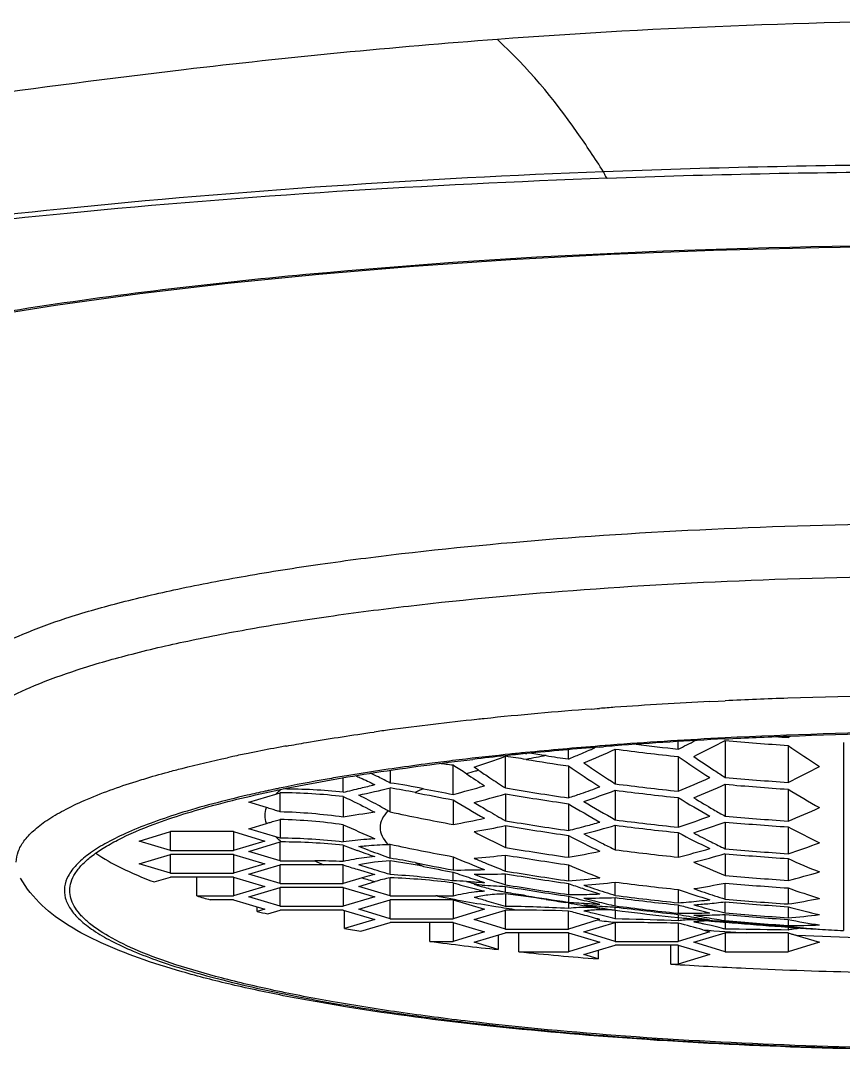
# Model space of a CAD drawing. Header units: millimetres. Extents: x 19741 to 22117, y -10160 to -6800.
# Drawn here: x 20651.3 to 20658.86, y -8841.85 to -8832.4 of the extents above; entities that cross this region are included whole.
import ezdxf

# ---------------------------------------------------------------- set-up
doc = ezdxf.new("R2010")
doc.units = ezdxf.units.MM

msp = doc.modelspace()

# ---------------------------------------------------------------- linework, layer by layer
at = {"linetype": 'Continuous'}
for p, q in [((20657.6287, -8838.6512), (20657.7056, -8838.6473)), ((20657.7056, -8838.6473), (20657.769, -8838.6443)), ((20656.5477, -8838.7195), (20656.5947, -8838.716)), ((20656.5947, -8838.716), (20656.617, -8838.7143)), ((20656.5954, -8838.7162), (20656.6178, -8838.7146)), ((20654.509, -8838.9364), (20654.5491, -8838.9307)), ((20657.7686, -8838.9846), (20657.7013, -8838.988)), ((20658.3472, -8838.9811), (20658.3707, -8838.9677)), ((20658.3472, -8838.9811), (20658.3472, -8838.9686)), ((20656.6207, -8839.068), (20656.6522, -8839.0655)), ((20657.3392, -8839.0875), (20657.3392, -8839.0178)), ((20657.763, -8838.9939), (20657.7692, -8838.9936)), ((20657.763, -8838.9939), (20657.7692, -8838.9936)), ((20657.7699, -8839.0081), (20657.7699, -8839.3472)), ((20658.3472, -8839.0536), (20658.3472, -8839.3924)), ((20658.8552, -8839.027), (20658.8552, -8840.7516)), ((20655.7926, -8839.1339), (20655.7519, -8839.1382)), ((20655.7537, -8839.4441), (20655.7537, -8839.1534)), ((20655.9388, -8839.1291), (20655.9489, -8839.1281)), ((20655.9389, -8839.1291), (20655.9489, -8839.1281)), ((20656.3311, -8839.178), (20656.3311, -8839.0924)), ((20656.7618, -8839.0878), (20656.7618, -8839.406)), ((20657.3392, -8839.1558), (20657.3392, -8839.4737)), ((20655.2727, -8839.5027), (20655.2727, -8839.2361)), ((20656.3311, -8839.2413), (20656.3311, -8839.5342)), ((20654.2646, -8839.4832), (20654.2646, -8839.35)), ((20654.2963, -8839.332), (20654.2731, -8839.3359)), ((20654.6953, -8839.2814), (20654.6953, -8839.3985)), ((20654.6953, -8839.6643), (20654.6953, -8839.4441)), ((20657.7699, -8839.4103), (20657.7699, -8839.7024)), ((20658.3472, -8839.4555), (20658.3472, -8839.7474)), ((20653.3986, -8839.5747), (20653.6455, -8839.5005)), ((20653.6455, -8839.5005), (20653.6873, -8839.4879)), ((20653.6873, -8839.6634), (20653.6873, -8839.488)), ((20654.2646, -8839.5229), (20654.2646, -8839.7119)), ((20655.2727, -8839.5525), (20655.2727, -8839.7783)), ((20655.7537, -8839.498), (20655.7537, -8839.7447)), ((20656.7618, -8839.465), (20656.7618, -8839.7364)), ((20657.3392, -8839.5326), (20657.3392, -8839.8037)), ((20653.5611, -8839.6236), (20653.3986, -8839.5747)), ((20656.3311, -8839.5882), (20656.3311, -8839.8346)), ((20653.6873, -8839.7328), (20653.6873, -8839.9047)), ((20653.3986, -8839.8178), (20653.5611, -8839.7689)), ((20653.6455, -8839.8921), (20653.3986, -8839.8178)), ((20654.2646, -8839.7814), (20654.2646, -8839.9396)), ((20655.7537, -8839.7894), (20655.7537, -8839.9899)), ((20656.7618, -8839.7861), (20656.7618, -8840.0114)), ((20657.7699, -8839.7562), (20657.7699, -8840.0021)), ((20658.3472, -8839.8011), (20658.3472, -8840.0469)), ((20652.3905, -8839.9314), (20652.6792, -8839.8446)), ((20652.6792, -8840.0182), (20652.3905, -8839.9314)), ((20653.2565, -8839.8446), (20652.6792, -8839.8446)), ((20652.6792, -8840.0182), (20652.6792, -8839.8446)), ((20653.2565, -8839.8446), (20653.5452, -8839.9314)), ((20653.2565, -8839.8446), (20653.2565, -8840.0182)), ((20653.5452, -8839.9314), (20653.2565, -8840.0182)), ((20656.3311, -8839.8792), (20656.3311, -8840.0796)), ((20657.3392, -8839.8534), (20657.3392, -8840.0785)), ((20652.6792, -8840.0182), (20653.2565, -8840.0182)), ((20653.3986, -8840.0262), (20653.6873, -8839.9394)), ((20653.6873, -8840.113), (20653.3986, -8840.0262)), ((20653.699, -8839.9394), (20653.6873, -8839.9394)), ((20653.6873, -8840.113), (20653.6873, -8839.9394)), ((20654.2646, -8839.9694), (20654.2646, -8840.1189)), ((20654.2646, -8839.9694), (20654.3936, -8840.0161)), ((20654.5035, -8840.0166), (20654.4066, -8839.9799)), ((20654.6953, -8840.088), (20654.6953, -8839.9615)), ((20652.3905, -8840.1398), (20652.6792, -8840.053)), ((20653.2565, -8840.053), (20652.6792, -8840.053)), ((20652.6792, -8840.2266), (20652.6792, -8840.053)), ((20653.2565, -8840.053), (20653.5452, -8840.1398)), ((20653.2565, -8840.053), (20653.2565, -8840.2266)), ((20653.6873, -8840.113), (20654.0028, -8840.113)), ((20654.6953, -8840.2383), (20654.6953, -8840.1118)), ((20655.2727, -8840.0749), (20655.2727, -8840.1964)), ((20655.7537, -8840.2062), (20655.7537, -8840.0594)), ((20657.7699, -8840.0467), (20657.7699, -8840.2469)), ((20658.3472, -8840.0915), (20658.3472, -8840.2917)), ((20652.6792, -8840.2266), (20652.3905, -8840.1398)), ((20653.5452, -8840.1398), (20653.2565, -8840.2266)), ((20653.3986, -8840.2346), (20653.6873, -8840.1478)), ((20654.0853, -8840.1478), (20653.6873, -8840.1478)), ((20653.6873, -8840.3214), (20653.6873, -8840.1478)), ((20654.2646, -8840.3214), (20654.2646, -8840.1504)), ((20654.3933, -8840.19), (20654.5533, -8840.2385)), ((20654.5032, -8840.1799), (20654.4066, -8840.1494)), ((20655.2727, -8840.2967), (20655.2727, -8840.216)), ((20656.3311, -8840.1491), (20656.3311, -8840.296)), ((20652.5299, -8840.3062), (20652.6792, -8840.2613)), ((20652.6792, -8840.2266), (20653.2565, -8840.2266)), ((20653.2565, -8840.2613), (20652.6792, -8840.2613)), ((20652.9201, -8840.435), (20652.9201, -8840.2613)), ((20653.2565, -8840.2613), (20653.5452, -8840.3482)), ((20653.2565, -8840.2613), (20653.2565, -8840.435)), ((20653.6873, -8840.3214), (20653.3986, -8840.2346)), ((20654.4382, -8840.2692), (20654.2646, -8840.3214)), ((20654.4066, -8840.3482), (20654.5565, -8840.3031)), ((20654.6953, -8840.435), (20654.6953, -8840.2672)), ((20655.2727, -8840.2967), (20655.2618, -8840.2952)), ((20655.4651, -8840.2361), (20655.4971, -8840.2474)), ((20655.5428, -8840.3098), (20655.5613, -8840.3106)), ((20655.7537, -8840.3315), (20655.7537, -8840.2309)), ((20656.7618, -8840.43), (20656.7618, -8840.308)), ((20653.5452, -8840.3482), (20653.2565, -8840.435)), ((20653.3986, -8840.443), (20653.6873, -8840.3561)), ((20653.6873, -8840.3214), (20654.2646, -8840.3214)), ((20654.2646, -8840.3561), (20653.6873, -8840.3561)), ((20653.6873, -8840.5298), (20653.6873, -8840.3561)), ((20654.2646, -8840.3561), (20654.5533, -8840.443)), ((20654.2646, -8840.3561), (20654.2646, -8840.5298)), ((20654.6953, -8840.435), (20654.4066, -8840.3482)), ((20655.2727, -8840.3143), (20655.2727, -8840.4364)), ((20655.4972, -8840.3383), (20655.4651, -8840.3295)), ((20655.4653, -8840.3667), (20655.5613, -8840.3917)), ((20655.4653, -8840.3667), (20655.4977, -8840.3752)), ((20655.536, -8840.3345), (20655.5089, -8840.3324)), ((20655.7537, -8840.4036), (20655.6897, -8840.388)), ((20655.7217, -8840.3959), (20655.6897, -8840.388)), ((20655.7537, -8840.4036), (20655.7537, -8840.347)), ((20656.3311, -8840.3208), (20656.3311, -8840.4217)), ((20657.3392, -8840.3751), (20657.3392, -8840.4972)), ((20657.7699, -8840.4635), (20657.7699, -8840.3164)), ((20658.3472, -8840.3612), (20658.3472, -8840.5083)), ((20652.9201, -8840.435), (20653.2565, -8840.435)), ((20653.2565, -8840.4697), (20653.0423, -8840.4697)), ((20653.2565, -8840.4697), (20653.5452, -8840.5565)), ((20653.6873, -8840.5298), (20653.3986, -8840.443)), ((20654.5533, -8840.443), (20654.2646, -8840.5298)), ((20654.4066, -8840.5565), (20654.6953, -8840.4697)), ((20654.6953, -8840.435), (20655.1149, -8840.435)), ((20655.2727, -8840.4697), (20654.6953, -8840.4697)), ((20654.6953, -8840.6434), (20654.6953, -8840.4697)), ((20655.2727, -8840.4697), (20655.5613, -8840.5565)), ((20655.2727, -8840.4697), (20655.2727, -8840.6434)), ((20655.7537, -8840.4165), (20655.7537, -8840.5304)), ((20656.3311, -8840.4978), (20656.3083, -8840.4944)), ((20656.3233, -8840.4905), (20656.3311, -8840.4916)), ((20656.3311, -8840.4372), (20656.3311, -8840.4916)), ((20656.3311, -8840.4978), (20656.3311, -8840.5499)), ((20656.7618, -8840.5256), (20656.7618, -8840.4498)), ((20657.7699, -8840.5897), (20657.7699, -8840.4883)), ((20653.475, -8840.5777), (20653.475, -8840.5354)), ((20653.5452, -8840.5565), (20653.475, -8840.5777)), ((20653.5719, -8840.5992), (20653.6873, -8840.5645)), ((20653.6873, -8840.5298), (20654.2646, -8840.5298)), ((20654.2646, -8840.5645), (20653.6873, -8840.5645)), ((20654.2646, -8840.5645), (20654.5533, -8840.6513)), ((20654.2766, -8840.7346), (20654.2766, -8840.5681)), ((20654.6953, -8840.6434), (20654.4066, -8840.5565)), ((20655.5613, -8840.5565), (20655.2727, -8840.6434)), ((20655.4651, -8840.6513), (20655.7537, -8840.5645)), ((20655.8626, -8840.5645), (20655.7537, -8840.5645)), ((20655.7537, -8840.7382), (20655.7537, -8840.5645)), ((20656.3311, -8840.7382), (20656.3311, -8840.573)), ((20656.5051, -8840.5196), (20656.4731, -8840.5168)), ((20656.4731, -8840.5168), (20656.5052, -8840.5228)), ((20656.5051, -8840.581), (20656.4731, -8840.5735)), ((20656.5724, -8840.5397), (20656.5456, -8840.5355)), ((20656.7453, -8840.5219), (20656.7618, -8840.5256)), ((20656.7576, -8840.5646), (20656.7618, -8840.5652)), ((20656.7618, -8840.5652), (20656.7618, -8840.5361)), ((20656.7618, -8840.5652), (20656.8259, -8840.5734)), ((20656.7618, -8840.5668), (20656.7618, -8840.6459)), ((20657.3311, -8840.5923), (20657.3392, -8840.5932)), ((20657.3392, -8840.5171), (20657.3392, -8840.5932)), ((20658.3472, -8840.5332), (20658.3472, -8840.6347)), ((20654.5533, -8840.6513), (20654.2766, -8840.7346)), ((20654.4257, -8840.7592), (20654.6953, -8840.6781)), ((20654.6953, -8840.6434), (20655.2727, -8840.6434)), ((20655.2727, -8840.6781), (20654.6953, -8840.6781)), ((20655.0607, -8840.8517), (20655.0607, -8840.6781)), ((20655.2727, -8840.6781), (20655.5613, -8840.7649)), ((20655.2727, -8840.6781), (20655.2727, -8840.8517)), ((20655.7537, -8840.7382), (20655.4651, -8840.6513)), ((20656.5967, -8840.6583), (20656.3311, -8840.7382)), ((20656.4731, -8840.7649), (20656.7618, -8840.6781)), ((20656.6173, -8840.6605), (20656.5967, -8840.6583)), ((20656.7837, -8840.6781), (20656.7618, -8840.6781)), ((20656.7618, -8840.6781), (20656.7618, -8840.8517)), ((20657.2749, -8840.6263), (20657.3392, -8840.6332)), ((20657.3392, -8840.6626), (20657.2751, -8840.6602)), ((20657.3392, -8840.6038), (20657.3392, -8840.6332)), ((20657.3392, -8840.6332), (20657.3712, -8840.636)), ((20657.3392, -8840.6373), (20657.3392, -8840.6626)), ((20657.3423, -8840.6623), (20657.3392, -8840.6626)), ((20657.3423, -8840.6623), (20657.3392, -8840.6626)), ((20657.3392, -8840.6849), (20657.3392, -8840.8517)), ((20657.4994, -8840.6455), (20657.5315, -8840.6475)), ((20657.5775, -8840.6587), (20657.5996, -8840.6609)), ((20657.5996, -8840.6609), (20657.6417, -8840.6648)), ((20657.7616, -8840.6593), (20657.7699, -8840.6605)), ((20657.7699, -8840.6605), (20657.7699, -8840.6053)), ((20657.7699, -8840.6669), (20657.7699, -8840.7396)), ((20657.7699, -8840.6751), (20657.834, -8840.6808)), ((20658.3472, -8840.6504), (20658.3472, -8840.7057)), ((20655.5613, -8840.7649), (20655.2727, -8840.8517)), ((20655.4651, -8840.8597), (20655.7537, -8840.7729)), ((20655.7537, -8840.7382), (20656.3311, -8840.7382)), ((20656.3311, -8840.7729), (20655.7537, -8840.7729)), ((20655.8764, -8840.9466), (20655.8764, -8840.7729)), ((20656.3311, -8840.7729), (20656.6198, -8840.8597)), ((20656.3311, -8840.7729), (20656.3311, -8840.9466)), ((20656.7618, -8840.8517), (20656.4731, -8840.7649)), ((20657.6278, -8840.7649), (20657.3392, -8840.8517)), ((20657.4812, -8840.8597), (20657.7699, -8840.7729)), ((20657.5652, -8840.7461), (20657.6278, -8840.7649)), ((20657.9698, -8840.7729), (20657.7699, -8840.7729)), ((20657.7699, -8840.7729), (20657.7699, -8840.9466)), ((20658.3472, -8840.7474), (20658.2828, -8840.7463)), ((20658.283, -8840.7162), (20658.3472, -8840.7207)), ((20658.283, -8840.7162), (20658.3472, -8840.7207)), ((20658.3472, -8840.7122), (20658.343, -8840.7119)), ((20658.3434, -8840.7055), (20658.3472, -8840.7057)), ((20658.3472, -8840.7122), (20658.3472, -8840.7474)), ((20658.3472, -8840.7207), (20658.3792, -8840.7234)), ((20658.3531, -8840.7463), (20658.3472, -8840.7474)), ((20658.3531, -8840.7463), (20658.3472, -8840.7474)), ((20658.3472, -8840.7742), (20658.3472, -8840.9466)), ((20658.3792, -8840.7234), (20658.4113, -8840.7259)), ((20655.0607, -8840.8517), (20655.2727, -8840.8517)), ((20655.6878, -8840.9267), (20655.4651, -8840.8597)), ((20655.6878, -8840.7927), (20655.6878, -8840.9267)), ((20656.6198, -8840.8597), (20656.3311, -8840.9466)), ((20656.7618, -8840.8517), (20657.3392, -8840.8517)), ((20657.7699, -8840.9466), (20657.4812, -8840.8597)), ((20658.6359, -8840.8597), (20658.3472, -8840.9466)), ((20658.4276, -8840.7971), (20658.6359, -8840.8597)), ((20655.8764, -8840.9466), (20656.3311, -8840.9466)), ((20656.4731, -8840.9733), (20656.7618, -8840.8865)), ((20656.6039, -8840.934), (20656.6039, -8841.0126)), ((20657.3392, -8840.8865), (20656.7618, -8840.8865)), ((20657.2702, -8841.0601), (20657.2702, -8840.8865)), ((20657.3392, -8840.8865), (20657.6278, -8840.9733)), ((20657.3392, -8840.8865), (20657.3392, -8841.0601)), ((20657.7699, -8840.9466), (20658.3472, -8840.9466)), ((20656.6039, -8841.0126), (20656.4731, -8840.9733)), ((20657.2702, -8841.0601), (20657.3392, -8841.0601)), ((20657.6278, -8840.9733), (20657.3392, -8841.0601))]:
    msp.add_line(p, q, dxfattribs=at)
msp.add_lwpolyline([(20647.3015, -8836.4544), (20647.3008, -8836.4377), (20647.3336, -8836.3523), (20647.4434, -8836.2323), (20647.6746, -8836.0667), (20648.0232, -8835.889), (20648.4628, -8835.7168), (20648.977, -8835.5544), (20649.5602, -8835.4017), (20650.2021, -8835.2602), (20650.8923, -8835.1306), (20651.624, -8835.013), (20652.3969, -8834.9066), (20653.2045, -8834.8117), (20654.0407, -8834.7285), (20654.9086, -8834.6563), (20655.8032, -8834.5955), (20656.7195, -8834.5465), (20657.6623, -8834.5089), (20658.6304, -8834.4834), (20659.6146, -8834.4705), (20660.1052, -8834.4689)], dxfattribs=at)
for centre, radius, start, end in [((20660.0987, -8923.5716), 89.8474, 90.389871, 92.197872), ((20660.0897, -8929.9244), 96.1344, 90.355088, 92.028833), ((20660.096, -8888.4664), 49.8767, 89.89567, 92.01158), ((20659.6232, -8879.0336), 40.4313, 94.06446, 94.26407), ((20659.7823, -8881.323), 42.7262, 92.8892, 94.05962), ((20659.9851, -8885.2326), 46.641, 92.01493, 92.72335), ((20659.2304, -8874.1747), 35.5566, 94.3269, 95.92947), ((20658.4673, -8867.036), 28.3771, 96.01816, 97.65225), ((20658.8989, -8870.9068), 32.2719, 95.94347, 96.05959), ((20658.057, -8863.9352), 25.2493, 97.66636, 97.98599), ((20659.8002, -8879.5544), 40.6207, 92.96182, 94.35362), ((20660.1049, -8813.072), 25.9686, 265.86215, 266.11892), ((20656.598, -8854.97), 16.1651, 100.37875, 101.228), ((20656.8637, -8856.3995), 17.6191, 100.20232, 100.39133), ((20659.369, -8873.8212), 34.8712, 94.52165, 95.64665), ((20659.2961, -8872.756), 33.7941, 94.54086, 95.68439), ((20653.1621, -8831.4394), 8.3624, 293.0657, 294.06742), ((20659.5475, -8876.0311), 37.0883, 94.37765, 94.52746), ((20659.5548, -8875.8701), 36.9189, 94.34333, 94.5092), ((20659.7587, -8878.6352), 39.6915, 92.882, 94.33459), ((20660.1041, -8813.1728), 26.0618, 263.05352, 263.90996), ((20653.3684, -8831.0119), 8.999, 296.18303, 297.29875), ((20653.4997, -8830.9761), 9.0966, 295.95651, 297.99688), ((20660.1049, -8813.1062), 26.0069, 264.84878, 266.12472), ((20664.5066, -8830.116), 10.8545, 235.42711, 237.25786), ((20656.0662, -8852.3581), 13.4996, 102.02973, 102.25044), ((20656.2066, -8853.0186), 14.1749, 101.45847, 102.02839), ((20656.388, -8853.9067), 15.0814, 101.23191, 101.46341), ((20658.8058, -8868.1837), 29.2057, 96.00216, 96.95828), ((20658.8117, -8868.0181), 29.0314, 96.04977, 96.63878), ((20652.5276, -8830.2655), 9.4553, 288.09955, 289.94997), ((20659.0182, -8869.9405), 30.9649, 95.70747, 96.05476), ((20654.4085, -8848.726), 9.6667, 80.85746, 82.00078), ((20659.0568, -8870.5573), 31.5925, 95.66562, 95.9306), ((20657.9696, -8849.2907), 10.3094, 100.29965, 101.32842), ((20654.4654, -8849.9406), 10.9202, 81.25194, 82.04451), ((20660.1026, -8813.2945), 26.1569, 261.25618, 261.70977), ((20653.2221, -8831.5802), 8.2094, 292.25376, 293.06507), ((20653.2816, -8831.4608), 8.3835, 292.37684, 294.52753), ((20660.104, -8813.2071), 26.0956, 262.64159, 263.91802), ((20663.5313, -8830.2005), 10.8876, 235.33834, 237.16543), ((20663.7374, -8830.0706), 11.0303, 235.44576, 236.63595), ((20654.2366, -8846.5297), 7.3668, 81.91541, 82.89731), ((20653.8993, -8841.5309), 2.6744, 56.00575, 59.1012), ((20653.99, -8841.5126), 2.6986, 55.74666, 56.86452), ((20660.1024, -8813.3293), 26.185, 260.86323, 261.71906), ((20662.4573, -8830.3249), 10.8182, 235.50817, 237.34329), ((20662.7157, -8830.1882), 10.9735, 235.32824, 237.1414), ((20654.3872, -8831.2361), 9.0668, 295.89719, 297.94321), ((20657.5328, -8858.8084), 19.7434, 98.98684, 99.4351), ((20653.3441, -8841.8832), 2.8281, 63.91805, 65.53286), ((20653.2271, -8842.1207), 3.0929, 61.65966, 63.90488), ((20656.8551, -8844.3941), 5.2863, 105.12966, 106.03869), ((20661.4139, -8830.373), 10.7781, 236.04931, 237.11142), ((20656.9599, -8844.7804), 5.6866, 104.78339, 105.1328), ((20661.6673, -8830.238), 10.9418, 235.74769, 236.3871), ((20661.5375, -8830.4336), 10.7071, 236.38612, 237.30374), ((20654.1582, -8831.7299), 8.3716, 292.33155, 294.48458), ((20663.5675, -8830.3272), 10.7226, 236.64006, 237.26879), ((20660.1049, -8813.2746), 26.1769, 264.8823, 266.14991), ((20656.3401, -8852.3536), 13.1788, 101.84231, 102.06383), ((20656.4204, -8852.7362), 13.5697, 101.65889, 101.8425), ((20653.6981, -8844.8109), 5.3577, 83.93031, 89.83476), ((20641.3214, -8785.1425), 55.8609, 283.39745, 283.56727), ((20649.1371, -8817.5402), 22.5338, 283.57359, 283.90777), ((20653.8489, -8845.2872), 5.9492, 78.83415, 81.82103), ((20653.7912, -8845.147), 5.7741, 78.67569, 80.99151), ((20655.7636, -8841.2197), 1.9264, 113.31776, 115.80305), ((20660.0998, -8813.6082), 26.3406, 258.83878, 259.44045), ((20653.5148, -8832.5172), 7.2033, 284.12521, 286.50609), ((20660.1023, -8813.5001), 26.3059, 260.48483, 261.75761), ((20653.8892, -8832.1157), 7.8101, 289.12573, 290.46402), ((20660.104, -8813.3762), 26.2435, 262.68326, 263.9524), ((20654.3205, -8831.7491), 8.4019, 292.09806, 294.23948), ((20660.1049, -8813.3085), 26.206, 264.888, 266.15419), ((20663.4942, -8830.9719), 9.9228, 238.75475, 240.68503), ((20656.1063, -8851.2737), 12.0739, 102.23485, 103.03363), ((20656.2631, -8851.993), 12.8101, 102.06407, 102.23822), ((20653.6577, -8844.7719), 5.284, 83.40458, 89.67949), ((20652.2809, -8843.8146), 4.8012, 61.30463, 63.72064), ((20660.0997, -8813.643), 26.3553, 258.67687, 259.44664), ((20660.4306, -8831.1129), 9.8909, 238.56866, 240.50875), ((20653.7149, -8832.5477), 7.2432, 283.9827, 286.34876), ((20660.1023, -8813.5342), 26.3255, 260.49196, 261.76377), ((20653.9398, -8832.2611), 7.6561, 288.19981, 289.12426), ((20654.0208, -8832.1657), 7.7969, 288.33193, 290.58189), ((20660.104, -8813.4102), 26.2683, 262.69019, 263.95812), ((20662.5142, -8831.0392), 9.9457, 238.64598, 240.57397), ((20662.7079, -8830.9168), 10.0783, 238.76068, 239.96099), ((20651.8252, -8844.6496), 5.7524, 60.29804, 61.31598), ((20660.6627, -8831.0017), 10.0269, 238.77687, 239.62959), ((20661.4444, -8831.1396), 9.8754, 238.81654, 240.75479), ((20661.6864, -8831.0171), 10.0139, 238.62714, 240.5425), ((20662.5723, -8831.1501), 9.8085, 239.96457, 240.6841), ((20655.2003, -8831.9837), 8.3773, 292.06447, 294.21168), ((20653.5505, -8844.7466), 5.0851, 81.92764, 88.45937), ((20653.5505, -8844.8161), 5.0851, 81.92764, 88.45937), ((20660.0994, -8813.8165), 26.4067, 258.19108, 259.468), ((20654.1149, -8833.0394), 6.8376, 279.74868, 282.21294), ((20660.5391, -8831.213), 9.7821, 239.62869, 240.7123), ((20660.104, -8813.5808), 26.3683, 262.71806, 263.98111), ((20654.8915, -8832.4092), 7.7891, 288.31514, 290.56714), ((20660.1049, -8813.4784), 26.3277, 264.91169, 266.17199), ((20654.3186, -8833.0712), 6.8698, 279.6068, 282.05831), ((20660.1024, -8813.7055), 26.3998, 260.51894, 261.78708), ((20660.1024, -8813.7399), 26.4099, 260.52261, 261.79026), ((20654.5858, -8832.8313), 7.2174, 283.99348, 285.30934), ((20654.6874, -8832.7729), 7.3136, 284.13243, 286.47727), ((20654.5528, -8832.7102), 7.343, 285.30866, 286.34932), ((20660.104, -8813.615), 26.3836, 262.7223, 263.98461), ((20655.0566, -8832.4277), 7.8146, 288.07537, 290.31666), ((20660.1049, -8813.5126), 26.3473, 264.91548, 266.17484), ((20662.5858, -8831.7428), 9.1051, 242.25615, 244.29011), ((20649.9438, -8852.2371), 12.888, 73.11433, 73.30842), ((20653.6577, -8845.1887), 5.284, 83.40424, 89.67915), ((20659.6909, -8831.8055), 9.0821, 242.27076, 244.30955), ((20660.5341, -8831.87), 9.0451, 242.31118, 244.35753), ((20660.7825, -8831.7222), 9.2129, 242.11135, 243.37046), ((20661.6007, -8831.7935), 9.1171, 242.13276, 244.16624), ((20661.777, -8831.6906), 9.227, 242.25311, 243.37211), ((20653.6982, -8845.2964), 5.357, 83.93055, 89.99162), ((20663.3855, -8815.124), 26.4664, 250.13838, 250.50554), ((20661.2207, -8822.2496), 18.9944, 249.2897, 249.90717), ((20660.0994, -8814.113), 26.4067, 258.19108, 259.468), ((20660.1024, -8813.9127), 26.4373, 260.53248, 261.79879), ((20655.1783, -8833.2956), 6.8813, 279.64394, 282.09164), ((20660.6866, -8831.9128), 8.9996, 243.37243, 244.14401), ((20660.104, -8813.7871), 26.4365, 262.73692, 263.99667), ((20655.5539, -8832.9913), 7.3086, 284.13876, 286.48528), ((20661.6816, -8831.8805), 9.0145, 243.37299, 244.2822), ((20660.1049, -8813.684), 26.4215, 264.9298, 266.1856), ((20655.9307, -8832.6373), 7.7938, 288.06264, 290.30978), ((20654.0025, -8846.0282), 5.9151, 87.46007, 89.99722), ((20655.0983, -8837.6261), 2.7175, 246.22495, 248.11214), ((20654.7624, -8842.3376), 2.2739, 97.70476, 102.64632), ((20654.8261, -8842.2425), 2.1347, 93.51188, 101.3315), ((20654.7747, -8842.4282), 2.3653, 95.37162, 97.70519), ((20653.7912, -8845.7908), 5.7741, 78.67512, 80.99095), ((20653.849, -8846.0006), 5.9493, 78.83462, 81.82152), ((20658.4865, -8832.6013), 8.1353, 246.73121, 248.92678), ((20654.9692, -8833.5659), 6.5407, 274.34763, 276.88882), ((20658.7668, -8832.4528), 8.3183, 246.61398, 247.33384), ((20660.1024, -8813.9822), 26.4373, 260.53248, 261.79879), ((20655.7215, -8833.0093), 7.3294, 283.89188, 286.22895), ((20660.1049, -8813.7184), 26.4317, 264.93175, 266.18706), ((20661.7701, -8832.4247), 8.3962, 245.94161, 248.08159), ((20654.0851, -8846.2151), 6.0674, 88.3043, 89.99824), ((20655.731, -8838.4659), 1.8482, 244.14527, 246.73578), ((20660.0997, -8814.2868), 26.3553, 258.67687, 259.44664), ((20660.0998, -8814.3215), 26.3406, 258.83879, 259.44046), ((20655.3318, -8833.8324), 6.3643, 269.46803, 272.06735), ((20657.7894, -8833.0252), 7.6186, 250.71033, 251.98324), ((20658.6988, -8832.6166), 8.1409, 247.33127, 248.79182), ((20660.1024, -8814.1567), 26.4099, 260.52261, 261.79026), ((20659.5875, -8832.6095), 8.2128, 246.64033, 248.81673), ((20660.9234, -8832.4167), 8.4414, 245.93457, 248.06331), ((20656.5913, -8833.1936), 7.3121, 283.8944, 286.23708), ((20654.9865, -8842.0919), 1.9033, 103.95592, 106.74248), ((20656.1472, -8834.531), 5.9872, 253.41522, 254.59234), ((20654.9803, -8842.0674), 1.8782, 103.14271, 103.95214), ((20655.0811, -8842.0468), 1.821, 102.23239, 106.74587), ((20654.271, -8847.3181), 7.0924, 81.96952, 86.57003), ((20654.3875, -8847.6023), 7.3416, 83.07504, 87.59701), ((20655.2778, -8841.9272), 1.6305, 85.89335, 90.18178), ((20656.8505, -8835.2398), 5.2663, 253.95168, 255.24108), ((20655.8447, -8834.0176), 6.2994, 265.9027, 267.25299), ((20657.7505, -8833.1441), 7.4935, 251.9849, 252.68041), ((20655.4941, -8833.8584), 6.3778, 269.73915, 272.33314), ((20657.9911, -8833.0774), 7.5913, 250.82065, 252.85902), ((20657.7317, -8833.2043), 7.4303, 252.68092, 253.01695), ((20660.1024, -8814.1917), 26.3998, 260.51894, 261.78708), ((20655.8253, -8833.7375), 6.578, 274.40955, 276.93656), ((20655.9984, -8833.7831), 6.5694, 274.14435, 276.67353), ((20660.104, -8814.0837), 26.4365, 262.73692, 263.99667), ((20660.1049, -8813.8912), 26.459, 264.93699, 266.191), ((20658.7108, -8828.0511), 12.7361, 254.33833, 255.2362), ((20655.3851, -8841.8915), 1.564, 85.45973, 87.06799), ((20657.7087, -8832.1698), 8.4626, 254.85091, 255.30096), ((20655.6384, -8841.8275), 1.4379, 93.07202, 94.36158), ((20656.0077, -8834.0469), 6.3052, 265.71026, 267.69193), ((20657.8624, -8831.5804), 9.0717, 255.30696, 256.14291), ((20660.1023, -8814.3677), 26.3255, 260.49196, 261.76377), ((20660.1023, -8814.403), 26.3059, 260.48483, 261.75761), ((20654.4084, -8849.9761), 9.6665, 80.85658, 81.99993), ((20658.8965, -8833.0409), 7.7186, 250.58781, 251.59443), ((20658.8502, -8833.1804), 7.5717, 251.59366, 252.86816), ((20659.0249, -8833.0437), 7.7252, 250.71226, 251.46657), ((20658.9786, -8833.1827), 7.5787, 251.4642, 252.99218), ((20659.8623, -8833.1641), 7.6397, 250.71472, 252.99317), ((20656.4254, -8833.5628), 6.8861, 278.8198, 281.25925), ((20660.0872, -8833.0144), 7.8012, 250.48514, 251.23312), ((20660.0398, -8833.1548), 7.653, 251.23077, 252.74597), ((20660.1049, -8813.9607), 26.459, 264.93699, 266.191), ((20660.9198, -8833.1028), 7.7008, 250.48374, 252.74723), ((20655.0537, -8833.1581), 7.5832, 253.65882, 254.61894), ((20655.77, -8841.8745), 1.4585, 96.97153, 102.06897), ((20655.7631, -8841.8212), 1.4047, 90.38098, 96.95449), ((20654.5312, -8850.8092), 10.4644, 81.23235, 83.29111), ((20660.1024, -8814.5796), 26.185, 260.86323, 261.70182), ((20660.1026, -8814.6144), 26.1567, 261.25619, 261.65937), ((20656.3528, -8834.0313), 6.3904, 269.80581, 271.53056), ((20658.2186, -8833.5191), 7.171, 254.73919, 256.32742), ((20656.8676, -8834.1974), 6.3171, 265.1284, 266.87705), ((20657.6062, -8833.8712), 6.7482, 259.10798, 260.95705), ((20656.5248, -8834.0543), 6.3998, 269.53726, 272.12217), ((20658.354, -8833.4988), 7.205, 254.86746, 255.65885), ((20656.3518, -8833.9918), 6.43, 271.52983, 272.38868), ((20658.1906, -8833.6331), 7.0536, 256.3297, 257.13261), ((20658.3267, -8833.6066), 7.0938, 255.6572, 257.1195), ((20660.104, -8814.2589), 26.3836, 262.7223, 263.98461), ((20660.104, -8814.2941), 26.3683, 262.71806, 263.98111), ((20656.8604, -8833.9465), 6.5683, 274.1803, 275.86495), ((20656.8539, -8833.8819), 6.6332, 275.8637, 276.70054), ((20656.9806, -8833.9075), 6.628, 275.44434, 276.83947), ((20660.1049, -8814.1351), 26.4317, 264.93175, 266.18706), ((20660.1049, -8814.1702), 26.4215, 264.9298, 266.1856), ((20657.2922, -8833.7183), 6.8714, 278.83162, 281.27639), ((20656.1242, -8828.8974), 11.9769, 257.221, 257.69598), ((20655.6064, -8853.4483), 12.9188, 86.78446, 89.34673), ((20655.8537, -8854.0307), 13.4662, 87.96836, 89.96231), ((20656.4886, -8841.8095), 1.2694, 88.40171, 97.12557), ((20653.7652, -8850.6242), 10.3735, 74.92157, 75.6795), ((20656.6507, -8841.862), 1.3007, 96.41663, 97.84848), ((20657.0396, -8834.2271), 6.3152, 265.14498, 265.72816), ((20654.0475, -8850.9283), 10.6351, 76.28434, 76.63914), ((20657.7381, -8833.8628), 6.7732, 259.51219, 260.06382), ((20656.6484, -8841.8406), 1.2791, 93.52482, 96.42), ((20656.8683, -8834.1846), 6.3299, 266.87691, 267.75007), ((20656.4888, -8841.7896), 1.2495, 86.92063, 88.38867), ((20656.489, -8841.7858), 1.2457, 83.97579, 86.92061), ((20657.0403, -8834.2173), 6.3249, 265.72858, 267.47631), ((20657.7311, -8833.9027), 6.7326, 260.06383, 260.61767), ((20656.647, -8841.8177), 1.2563, 90.59116, 93.52292), ((20658.7172, -8825.7924), 14.9024, 261.72494, 261.889), ((20657.7219, -8833.9589), 6.6757, 260.61696, 261.69441), ((20656.6468, -8841.8026), 1.2411, 87.6333, 90.58933), ((20656.6471, -8841.7943), 1.2328, 84.77434, 87.63153), ((20660.104, -8814.4709), 26.2682, 262.69019, 263.94044), ((20660.104, -8814.5063), 26.2435, 262.68326, 263.9524), ((20660.104, -8814.6846), 26.0955, 262.78342, 263.7762), ((20659.2293, -8833.5327), 7.2356, 254.85736, 255.90748), ((20657.3869, -8834.1928), 6.4005, 269.57229, 271.29423), ((20659.2098, -8833.6096), 7.1563, 255.90847, 256.4374), ((20656.9868, -8833.9723), 6.5628, 274.32029, 275.44377), ((20659.4149, -8833.4949), 7.283, 254.60311, 255.38698), ((20657.3862, -8834.1547), 6.4387, 271.29353, 272.15111), ((20659.1949, -8833.6715), 7.0926, 256.43702, 257.23516), ((20659.385, -8833.6106), 7.1635, 255.38488, 256.96998), ((20660.1049, -8814.3461), 26.3473, 264.91548, 266.17484), ((20660.2641, -8833.5794), 7.2131, 254.58863, 256.9544), ((20654.447, -8848.0962), 7.7552, 73.72955, 74.92618), ((20654.6762, -8848.3766), 8.0071, 74.90181, 76.32515), ((20657.0106, -8842.0345), 1.4371, 105.78135, 106.73808), ((20659.2258, -8816.7353), 24.067, 263.77782, 264.17614), ((20656.3401, -8865.0152), 24.373, 87.80153, 89.00856), ((20656.7622, -8865.0392), 24.3612, 88.64296, 89.94946), ((20658.6148, -8833.921), 6.8034, 259.19306, 260.83919), ((20656.3002, -8844.973), 4.4122, 73.33854, 76.37994), ((20657.4996, -8841.9343), 1.2817, 95.85923, 97.04903), ((20657.4976, -8841.9133), 1.2606, 92.80384, 95.8637), ((20657.9036, -8834.3339), 6.3246, 265.17088, 266.33559), ((20657.4963, -8841.8882), 1.2355, 88.81285, 92.80285), ((20660.1052, -8814.7173), 26.0643, 264.21336, 264.22176), ((20657.513, -8834.2174), 6.3931, 269.71448, 270.57593), ((20658.7997, -8833.8753), 6.863, 258.92346, 259.74131), ((20658.2284, -8834.1517), 6.5395, 263.4391, 264.28771), ((20658.0298, -8834.3495), 6.3227, 265.02228, 265.89579), ((20657.6305, -8841.9379), 1.2741, 93.81564, 96.73016), ((20656.5514, -8845.3952), 4.8133, 78.47477, 78.86253), ((20656.5872, -8845.2196), 4.6341, 78.07099, 78.47475), ((20657.9043, -8834.3221), 6.3364, 266.62662, 267.49908), ((20658.6004, -8834.0087), 6.7146, 260.84111, 261.67144), ((20656.6211, -8845.0595), 4.4704, 77.65136, 78.07097), ((20657.6291, -8841.9179), 1.2541, 92.33819, 93.81108), ((20657.5126, -8834.1792), 6.4313, 270.57693, 272.29298), ((20658.0301, -8834.3454), 6.3269, 265.89575, 266.2557), ((20658.784, -8833.9629), 6.7739, 259.73977, 261.31862), ((20658.0307, -8834.3365), 6.3358, 266.256, 267.64098), ((20658.2222, -8834.2161), 6.4749, 264.85587, 265.42536), ((20658.2201, -8834.2427), 6.4481, 265.42537, 265.99645), ((20660.1049, -8814.3814), 26.3277, 264.91169, 266.17199), ((20660.1049, -8814.5588), 26.206, 264.888, 266.14592), ((20660.1049, -8814.5944), 26.1768, 264.8823, 266.14066), ((20660.1049, -8814.7733), 26.0068, 264.99055, 265.98295), ((20657.8472, -8834.0454), 6.6082, 274.33954, 276.85465), ((20659.6622, -8833.9557), 6.8226, 258.88702, 261.348), ((20657.4375, -8822.0589), 18.9413, 260.39359, 260.85066), ((20659.8294, -8809.6602), 31.1682, 265.83418, 266.57961), ((20656.6683, -8844.8449), 4.2507, 76.76865, 77.6549), ((20656.7378, -8844.5507), 3.9485, 75.33159, 76.77337), ((20656.7856, -8844.3658), 3.7574, 74.81471, 75.32301), ((20657.1825, -8905.2186), 64.4817, 89.022281, 89.478125), ((20657.9515, -8902.8888), 62.1159, 89.634953, 89.983065), ((20658.3783, -8834.2845), 6.4213, 269.72284, 272.29922), ((20659.1033, -8834.2029), 6.553, 263.37467, 265.34796), ((20658.599, -8842.1166), 1.3922, 97.74497, 100.17185), ((20658.8972, -8834.4214), 6.3233, 265.59231, 266.49184), ((20658.5956, -8842.0922), 1.3676, 96.38724, 97.74132), ((20658.8976, -8834.4148), 6.3299, 266.49181, 267.04792), ((20658.898, -8834.4082), 6.3365, 267.04794, 267.62957), ((20659.0979, -8834.2659), 6.4898, 265.35039, 265.91786), ((20660.1052, -8814.7173), 26.0643, 266.76822, 267.25113), ((20658.5811, -8814.0727), 27.0094, 262.51092, 263.85074), ((20659.2631, -8807.694), 33.4246, 264.18474, 265.43683)]:
    msp.add_arc(centre, radius, start, end, dxfattribs=at)
for points, knots in [([(20664.8187, -8832.5982), (20663.3004, -8832.4776), (20660.2509, -8832.3438), (20657.2008, -8832.4622), (20655.6792, -8832.576)], [0, 0, 0, 0, 0.499549, 1, 1, 1, 1]), ([(20655.6792, -8832.576), (20654.7183, -8832.6476), (20652.4154, -8832.8732), (20648.8862, -8833.3864), (20646.309, -8833.7481), (20645.0657, -8833.9036)], [0, 0, 0, 0, 0.270204, 0.648622, 1, 1, 1, 1]), ([(20656.653, -8833.7903), (20656.576, -8833.668), (20656.2885, -8833.2355), (20655.9559, -8832.8291), (20655.6792, -8832.576)], [0, 0, 0, 0, 0.27825, 1, 1, 1, 1]), ([(20656.653, -8833.7903), (20654.9896, -8833.8543), (20651.9284, -8834.0555), (20648.8848, -8834.4581), (20647.5072, -8834.7152)], [0, 0, 0, 0, 0.542925, 1, 1, 1, 1]), ([(20656.653, -8833.7903), (20656.6555, -8833.7972), (20656.6639, -8833.8183), (20656.6746, -8833.8398), (20656.6863, -8833.8502)], [0, 0, 0, 0, 0.318866, 1, 1, 1, 1]), ([(20656.6863, -8833.8502), (20655.0326, -8833.9092), (20651.9896, -8834.0955), (20648.9626, -8834.4852), (20647.5942, -8834.7432)], [0, 0, 0, 0, 0.543029, 1, 1, 1, 1]), ([(20660.1052, -8834.4643), (20658.0417, -8834.4645), (20655.0925, -8834.5749), (20651.4589, -8835.0018), (20649.8894, -8835.2984), (20649.1999, -8835.4781)], [0, 0, 0, 0, 0.56417, 0.805191, 1, 1, 1, 1]), ([(20650.6052, -8838.6622), (20650.6052, -8838.6351), (20650.6135, -8838.5786), (20650.6495, -8838.4963), (20650.7081, -8838.4156), (20650.8236, -8838.3021), (20651.029, -8838.1665), (20651.3437, -8838.0179), (20651.7405, -8837.8748), (20652.2163, -8837.7385), (20652.7669, -8837.6105), (20653.3873, -8837.4921), (20654.0718, -8837.3846), (20655.0917, -8837.2533), (20656.4749, -8837.1267), (20658.2265, -8837.0347), (20659.4336, -8837.0132), (20660.0488, -8837.0126)], [0, 0, 0, 0, 0.00829, 0.017183, 0.027168, 0.038585, 0.066473, 0.101778, 0.144713, 0.195167, 0.252841, 0.317307, 0.388036, 0.464418, 0.63136, 0.812102, 1, 1, 1, 1]), ([(20650.7229, -8839.1257), (20650.7229, -8839.0989), (20650.7311, -8839.0431), (20650.7667, -8838.9619), (20650.8245, -8838.8821), (20650.9386, -8838.77), (20651.1415, -8838.6361), (20651.4523, -8838.4894), (20651.8442, -8838.3481), (20652.3141, -8838.2135), (20652.8578, -8838.087), (20653.4706, -8837.9701), (20654.1466, -8837.8639), (20655.1539, -8837.7341), (20656.5199, -8837.6092), (20658.2497, -8837.5182), (20659.4419, -8837.4971), (20660.0495, -8837.4965)], [0, 0, 0, 0, 0.008284, 0.017177, 0.027162, 0.038581, 0.066468, 0.101776, 0.144713, 0.195167, 0.252841, 0.317307, 0.388036, 0.464418, 0.631358, 0.812094, 1, 1, 1, 1]), ([(20653.743, -8839.0589), (20653.8041, -8839.0479), (20654.0589, -8839.0035), (20654.3145, -8838.964), (20654.509, -8838.9364)], [0, 0, 0, 0, 0.240289, 1, 1, 1, 1]), ([(20660.1827, -8838.9271), (20659.979, -8838.9268), (20659.174, -8838.9305), (20658.3691, -8838.9544), (20657.7686, -8838.9846)], [0, 0, 0, 0, 0.253001, 1, 1, 1, 1]), ([(20657.7692, -8838.9936), (20657.9603, -8838.9839), (20658.7385, -8838.9498), (20659.5176, -8838.9357), (20660.1052, -8838.9357)], [0, 0, 0, 0, 0.245701, 1, 1, 1, 1]), ([(20652.6569, -8839.2979), (20652.6997, -8839.2863), (20652.8804, -8839.2387), (20653.0625, -8839.1961), (20653.2018, -8839.1659)], [0, 0, 0, 0, 0.23726, 1, 1, 1, 1]), ([(20652.5299, -8839.7757), (20652.7095, -8839.7085), (20653.116, -8839.5844), (20653.793, -8839.4298), (20654.5866, -8839.2916), (20655.1546, -8839.2163), (20655.4554, -8839.1813)], [0, 0, 0, 0, 0.192304, 0.425502, 0.696209, 1, 1, 1, 1]), ([(20655.2676, -8839.1932), (20655.1968, -8839.2018), (20654.9234, -8839.2364), (20654.6505, -8839.2754), (20654.4487, -8839.3073)], [0, 0, 0, 0, 0.258845, 1, 1, 1, 1]), ([(20652.3638, -8839.3835), (20652.3872, -8839.3761), (20652.4845, -8839.3461), (20652.5823, -8839.3182), (20652.6569, -8839.2979)], [0, 0, 0, 0, 0.240851, 1, 1, 1, 1]), ([(20654.2731, -8839.3359), (20654.2214, -8839.3445), (20654.0226, -8839.3787), (20653.8244, -8839.4163), (20653.6781, -8839.4465)], [0, 0, 0, 0, 0.259697, 1, 1, 1, 1]), ([(20654.377, -8839.3307), (20654.3918, -8839.337), (20654.4512, -8839.3632), (20654.5097, -8839.3913), (20654.5533, -8839.4134)], [0, 0, 0, 0, 0.247525, 1, 1, 1, 1]), ([(20651.264, -8840.125), (20651.2641, -8840.0922), (20651.2776, -8840.0225), (20651.3344, -8839.9238), (20651.4251, -8839.828), (20651.5492, -8839.7343), (20651.7064, -8839.6423), (20651.977, -8839.514), (20652.2028, -8839.4342), (20652.3638, -8839.3835)], [0, 0, 0, 0, 0.070677, 0.149644, 0.242839, 0.353774, 0.48434, 0.635445, 1, 1, 1, 1]), ([(20653.6455, -8839.5005), (20653.649, -8839.4969), (20653.6642, -8839.4823), (20653.6801, -8839.4685), (20653.6925, -8839.4584)], [0, 0, 0, 0, 0.240321, 1, 1, 1, 1]), ([(20653.3834, -8839.5109), (20653.1722, -8839.5598), (20652.8725, -8839.6378), (20652.502, -8839.7629), (20652.2751, -8839.8544), (20652.0848, -8839.9483), (20651.9318, -8840.0443), (20651.8162, -8840.1423), (20651.7383, -8840.2433), (20651.7005, -8840.3493), (20651.7082, -8840.4576), (20651.7599, -8840.5618), (20651.8503, -8840.6616), (20651.9782, -8840.759), (20652.1436, -8840.8543), (20652.3461, -8840.9474), (20652.6848, -8841.0758), (20653.1965, -8841.2231), (20653.9084, -8841.3771), (20654.737, -8841.5134), (20655.6669, -8841.6294), (20656.6807, -8841.7226), (20657.7592, -8841.791), (20658.8821, -8841.8333), (20659.6434, -8841.8437), (20660.0278, -8841.8442)], [0, 0, 0, 0, 0.061175, 0.08726, 0.110258, 0.130167, 0.147053, 0.161105, 0.172721, 0.18266, 0.192129, 0.20251, 0.214869, 0.229826, 0.247697, 0.268623, 0.292645, 0.349831, 0.418647, 0.498044, 0.586678, 0.682985, 0.785231, 0.891552, 1, 1, 1, 1]), ([(20654.2646, -8839.5229), (20654.2888, -8839.5339), (20654.3861, -8839.5796), (20654.4819, -8839.6285), (20654.5533, -8839.6666)], [0, 0, 0, 0, 0.247453, 1, 1, 1, 1]), ([(20653.6873, -8839.6634), (20653.6767, -8839.6599), (20653.6507, -8839.6508), (20653.6083, -8839.6387), (20653.577, -8839.6284), (20653.5611, -8839.6236)], [0, 0, 0, 0, 0.251406, 0.625358, 1, 1, 1, 1]), ([(20653.5611, -8839.7689), (20653.5716, -8839.7658), (20653.5981, -8839.7586), (20653.6397, -8839.7453), (20653.6715, -8839.7371), (20653.6873, -8839.7328)], [0, 0, 0, 0, 0.250102, 0.626448, 1, 1, 1, 1]), ([(20654.6754, -8839.653), (20654.654, -8839.6758), (20654.6182, -8839.7226), (20654.5964, -8839.8072), (20654.6182, -8839.8918), (20654.654, -8839.9387), (20654.6754, -8839.9615)], [0, 0, 0, 0, 0.270943, 0.5, 0.729058, 1, 1, 1, 1]), ([(20654.6953, -8839.6643), (20654.6935, -8839.6633), (20654.6911, -8839.6608), (20654.6868, -8839.6587), (20654.681, -8839.658), (20654.678, -8839.6544), (20654.6754, -8839.653)], [0, 0, 0, 0, 0.265042, 0.443876, 0.613005, 1, 1, 1, 1]), ([(20651.7552, -8840.3856), (20651.7552, -8840.3591), (20651.7644, -8840.3034), (20651.8037, -8840.2231), (20651.8672, -8840.1446), (20651.9544, -8840.0676), (20652.0651, -8839.9917), (20652.2555, -8839.8857), (20652.4156, -8839.8185), (20652.5299, -8839.7757)], [0, 0, 0, 0, 0.076996, 0.160843, 0.256796, 0.368326, 0.497527, 0.645617, 1, 1, 1, 1]), ([(20653.699, -8839.9394), (20653.6941, -8839.9355), (20653.6756, -8839.9205), (20653.6579, -8839.9045), (20653.6455, -8839.8921)], [0, 0, 0, 0, 0.26112, 1, 1, 1, 1]), ([(20654.5533, -8839.9097), (20654.5292, -8839.9114), (20654.4328, -8839.9186), (20654.3365, -8839.9293), (20654.2646, -8839.9396)], [0, 0, 0, 0, 0.248989, 1, 1, 1, 1]), ([(20654.4066, -8839.9799), (20654.4291, -8839.9775), (20654.5185, -8839.9687), (20654.6082, -8839.9636), (20654.6754, -8839.9615)], [0, 0, 0, 0, 0.251015, 1, 1, 1, 1]), ([(20654.6754, -8839.9615), (20654.6771, -8839.9615), (20654.68, -8839.9625), (20654.6843, -8839.9619), (20654.6889, -8839.9593), (20654.6928, -8839.9609), (20654.6953, -8839.9609)], [0, 0, 0, 0, 0.246212, 0.433262, 0.632071, 1, 1, 1, 1]), ([(20651.9946, -8840.041), (20652.0672, -8840.0925), (20652.2421, -8840.1906), (20652.4265, -8840.2675), (20652.5299, -8840.3062)], [0, 0, 0, 0, 0.446355, 1, 1, 1, 1]), ([(20654.6953, -8840.2383), (20654.6633, -8840.2287), (20654.5995, -8840.2084), (20654.5352, -8840.1897), (20654.5032, -8840.1799)], [0, 0, 0, 0, 0.500496, 1, 1, 1, 1]), ([(20660.027, -8841.8518), (20659.5062, -8841.851), (20658.4824, -8841.8331), (20656.991, -8841.758), (20655.6025, -8841.6373), (20654.5319, -8841.4975), (20653.7609, -8841.362), (20653.2543, -8841.2549), (20652.8004, -8841.1388), (20652.4002, -8841.0132), (20652.0521, -8840.8758), (20651.7511, -8840.7201), (20651.4908, -8840.5301), (20651.3547, -8840.3644), (20651.3038, -8840.2709)], [0, 0, 0, 0, 0.172685, 0.339481, 0.495086, 0.634732, 0.697334, 0.754628, 0.80639, 0.852621, 0.893644, 0.930353, 0.964685, 1, 1, 1, 1]), ([(20660.027, -8841.8355), (20659.4876, -8841.8347), (20658.4296, -8841.8153), (20656.8947, -8841.7338), (20655.683, -8841.6223), (20654.7897, -8841.5068), (20654.1904, -8841.4123), (20653.6473, -8841.3084), (20653.1652, -8841.196), (20652.7488, -8841.0764), (20652.4015, -8840.9508), (20652.1261, -8840.8204), (20651.9463, -8840.7015), (20651.8453, -8840.602), (20651.794, -8840.5311), (20651.7625, -8840.459), (20651.7552, -8840.4095), (20651.7552, -8840.3856)], [0, 0, 0, 0, 0.188049, 0.368842, 0.535768, 0.612124, 0.682822, 0.747254, 0.804894, 0.855317, 0.898225, 0.933513, 0.961393, 0.972811, 0.9828, 0.991701, 1, 1, 1, 1]), ([(20655.5291, -8840.3938), (20655.5077, -8840.3954), (20655.4214, -8840.4039), (20655.3359, -8840.4202), (20655.2727, -8840.4364)], [0, 0, 0, 0, 0.247002, 1, 1, 1, 1]), ([(20655.2727, -8840.4364), (20655.2595, -8840.4361), (20655.2267, -8840.4351), (20655.174, -8840.4356), (20655.1346, -8840.435), (20655.1149, -8840.435)], [0, 0, 0, 0, 0.250006, 0.624997, 1, 1, 1, 1]), ([(20655.8626, -8840.5645), (20655.7965, -8840.5548), (20655.5464, -8840.5165), (20655.2973, -8840.4721), (20655.1149, -8840.435)], [0, 0, 0, 0, 0.26403, 1, 1, 1, 1]), ([(20655.7537, -8840.5304), (20655.7255, -8840.5222), (20655.6684, -8840.5073), (20655.6121, -8840.4896), (20655.5837, -8840.4811)], [0, 0, 0, 0, 0.498551, 1, 1, 1, 1]), ([(20658.3472, -8840.7742), (20658.3539, -8840.776), (20658.3708, -8840.7801), (20658.3974, -8840.7886), (20658.4176, -8840.7941), (20658.4276, -8840.7971)], [0, 0, 0, 0, 0.2486, 0.624645, 1, 1, 1, 1]), ([(20660.1052, -8840.835), (20659.9639, -8840.835), (20659.4046, -8840.8318), (20658.8453, -8840.8163), (20658.4276, -8840.7971)], [0, 0, 0, 0, 0.252554, 1, 1, 1, 1]), ([(20657.2702, -8841.0601), (20657.5001, -8841.0745), (20658.4442, -8841.1256), (20659.39, -8841.1462), (20660.1052, -8841.1462)], [0, 0, 0, 0, 0.243592, 1, 1, 1, 1])]:
    msp.add_open_spline(points, degree=3, knots=knots, dxfattribs=at)
for points in [[(20654.4066, -8839.5097), (20654.503, -8839.4884), (20654.5993, -8839.4668), (20654.6953, -8839.4441)], [(20653.5611, -8839.7689), (20653.5526, -8839.7458), (20653.5429, -8839.6963), (20653.5526, -8839.6467), (20653.5611, -8839.6236)], [(20654.5533, -8839.6666), (20654.457, -8839.6812), (20654.3607, -8839.6959), (20654.2646, -8839.7119)], [(20654.2646, -8839.7814), (20654.3612, -8839.8233), (20654.4573, -8839.8665), (20654.5533, -8839.9097)], [(20654.2646, -8840.1504), (20654.3075, -8840.1636), (20654.3503, -8840.1771), (20654.3933, -8840.19)], [(20655.5837, -8840.4811), (20655.5444, -8840.4693), (20655.5046, -8840.4593), (20655.4651, -8840.4482)], [(20656.6092, -8840.5463), (20656.6127, -8840.5465), (20656.6163, -8840.5464), (20656.6198, -8840.547)]]:
    msp.add_open_spline(points, degree=3, dxfattribs=at)

doc.saveas('drawing.dxf')
